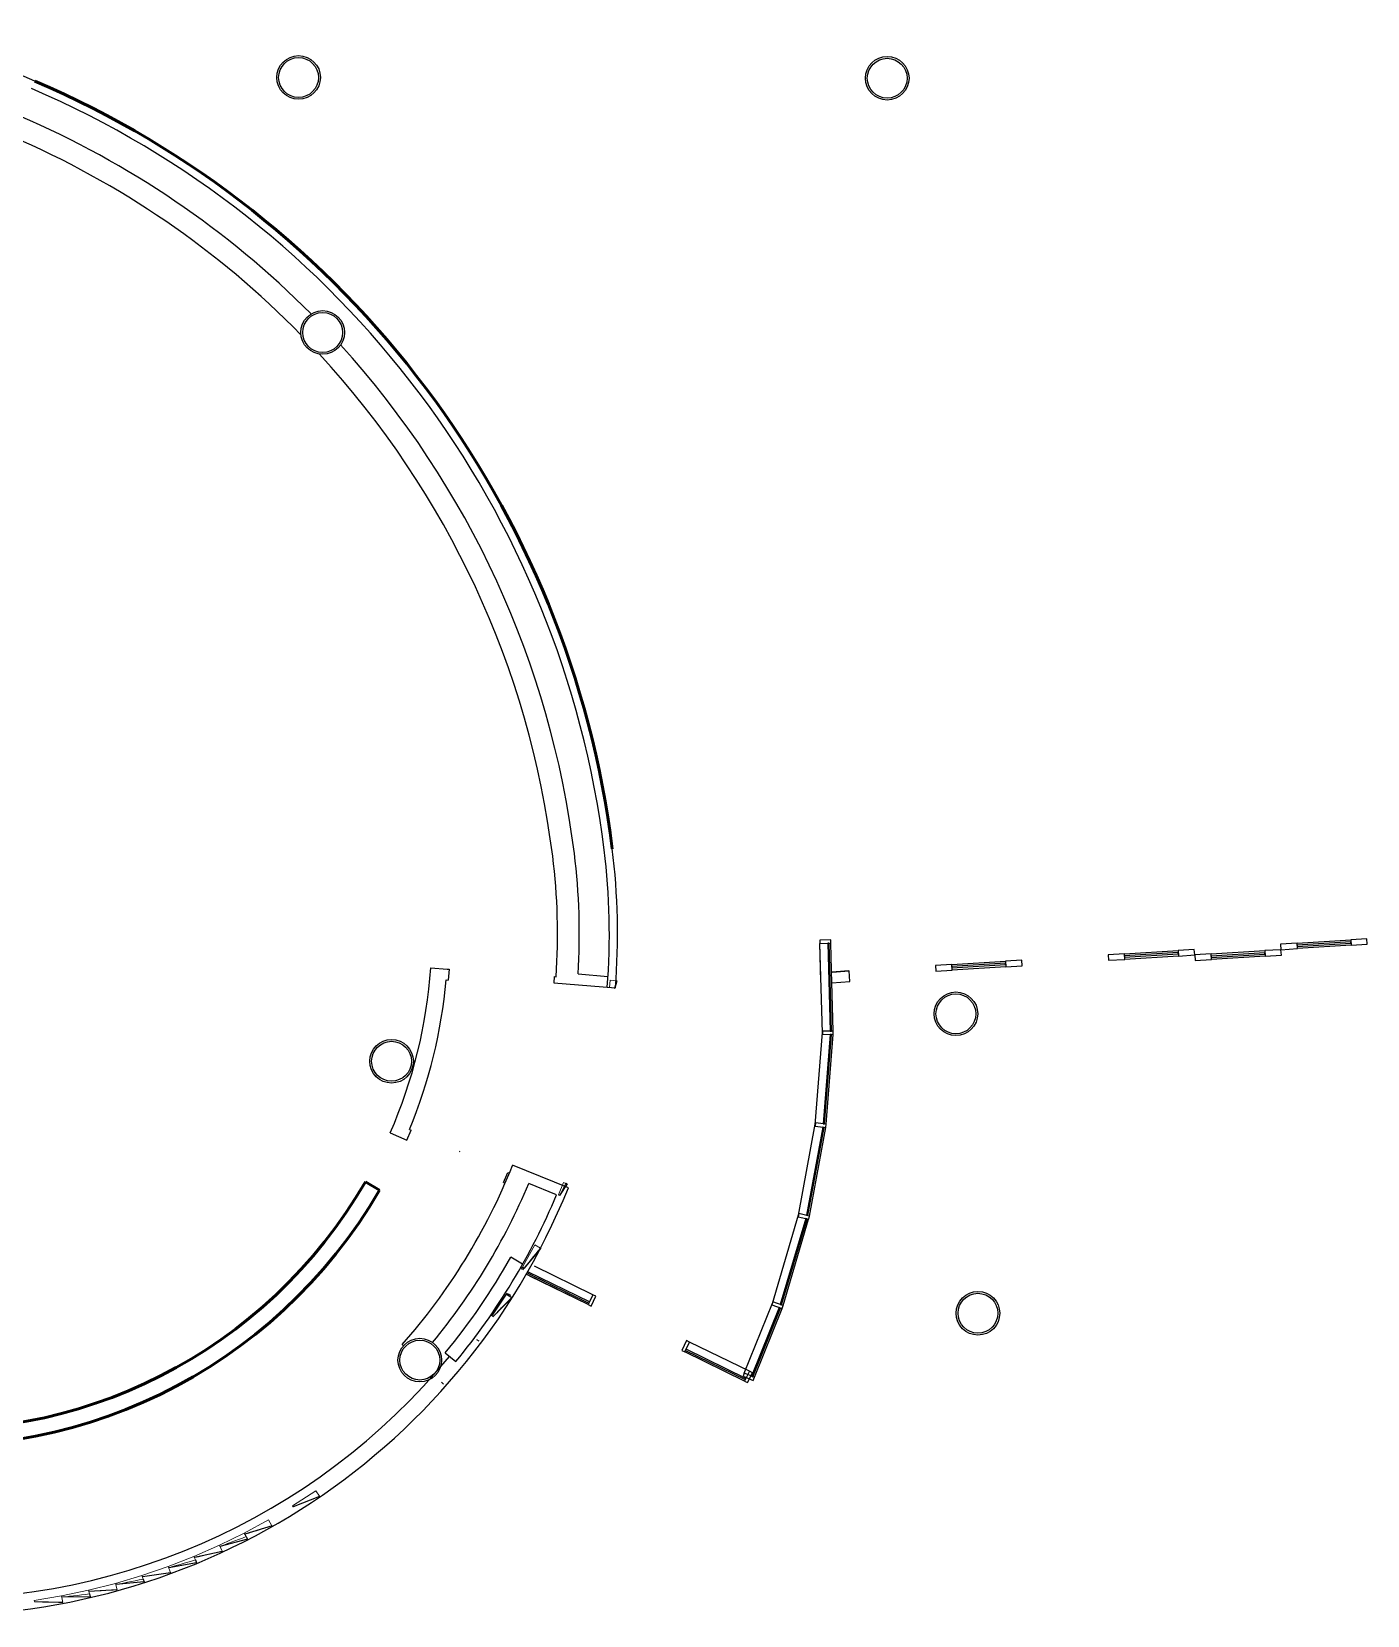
# Model space of a CAD drawing. Header units: millimetres. Extents: x 1316860 to 1485586, y 7456 to 143477.
# Drawn here: x 1361493 to 1385968, y 8420 to 37430 of the extents above; entities that cross this region are included whole.
import ezdxf

# ---------------------------------------------------------------- set-up
doc = ezdxf.new("R2010")
doc.units = ezdxf.units.MM
doc.header["$LTSCALE"] = 1000
doc.layers.get('0').update_dxf_attribs({"linetype": 'CONTINUOUS'})
for name, color, linetype in [('$1$0S-COLS-LINE', 4, 'CONTINUOUS'), ('A-GLAZ', 140, 'CONTINUOUS'), ('A-GLAZ-CWMG', 3, 'CONTINUOUS'), ('A-WALL', 7, 'CONTINUOUS'), ('A—\\M+5C3C5\\M+5B4B0', 135, 'CONTINUOUS'), ('A—\\M+5C7BD\\M+5CCE5', 7, 'CONTINUOUS'), ('E1-RD-1F$0$$1$0S-COLS-LINE', 4, 'CONTINUOUS'), ('E1-RI-1F$0$A-GLAZ', 140, 'CONTINUOUS')]:
    doc.layers.add(name, color=color, linetype=linetype)

msp = doc.modelspace()

# ---------------------------------------------------------------- linework, layer by layer
at = {"layer": '$1$0S-COLS-LINE'}
for centre, radius in [((1366826, 31920, 0), 400), ((1366826, 31920, 0), 365), ((1368088, 18570, 0), 400), ((1368088, 18570, 0), 365), ((1368606, 13095, 0), 400), ((1368606, 13095, 0), 365)]:
    msp.add_circle(centre, radius, dxfattribs=at)
for centre, radius in [((1366384, 36591, 0), 400), ((1366384, 36591, 0), 365), ((1377170, 36578, 0), 400), ((1377170, 36578, 0), 365), ((1366826, 31920, 0), 400), ((1366826, 31920, 0), 365), ((1378429, 19439, 0), 400), ((1378429, 19439, 0), 365), ((1368088, 18570, 0), 400), ((1368088, 18570, 0), 365), ((1378833, 13954, 0), 400), ((1378833, 13954, 0), 365), ((1368606, 13095, 0), 400), ((1368606, 13095, 0), 365)]:
    msp.add_circle(centre, radius)
at = {"layer": 'A-GLAZ', "lineweight": 13}
for p, q in [((1372092, 20054, 0), (1372080, 19920, 0)), ((1372214, 20045, 0), (1372092, 20054, 0)), ((1372080, 19920, 0), (1372175, 19911, 0)), ((1371236, 16349, 0), (1371145, 16123, 0)), ((1371279, 16332, 0), (1371236, 16349, 0)), ((1371145, 16123, 0), (1371168, 16113, 0)), ((1370712, 15205, 0), (1370487, 14797, 0)), ((1370819, 15148, 0), (1370712, 15205, 0)), ((1370487, 14797, 0), (1370516, 14781, 0)), ((1370634, 14662, 0), (1371705, 14139, 0)), ((1371716, 14162, 0), (1370645, 14685, 0)), ((1371705, 14139, 0), (1371716, 14162, 0)), ((1366698, 10703, 0), (1366273, 10426, 0)), ((1366767, 10602, 0), (1366698, 10703, 0)), ((1365836, 10167, 0), (1365389, 9926, 0)), ((1365896, 10061, 0), (1365836, 10167, 0)), ((1366273, 10426, 0), (1366286, 10405, 0)), ((1365389, 9926, 0), (1364933, 9704, 0)), ((1365389, 9926, 0), (1365401, 9904, 0)), ((1365422, 9862, 0), (1365389, 9926, 0)), ((1364933, 9704, 0), (1364468, 9500, 0)), ((1364933, 9704, 0), (1364944, 9681, 0)), ((1364984, 9593, 0), (1364933, 9704, 0)), ((1363995, 9316, 0), (1363515, 9151, 0)), ((1364468, 9500, 0), (1363995, 9316, 0)), ((1363995, 9316, 0), (1364004, 9292, 0)), ((1364037, 9202, 0), (1363995, 9316, 0)), ((1364468, 9500, 0), (1364478, 9477, 0)), ((1364495, 9434, 0), (1364468, 9500, 0)), ((1363028, 9006, 0), (1362536, 8881, 0)), ((1363515, 9151, 0), (1363028, 9006, 0)), ((1363028, 9006, 0), (1363035, 8982, 0)), ((1363061, 8889, 0), (1363028, 9006, 0)), ((1363515, 9151, 0), (1363522, 9127, 0)), ((1363537, 9083, 0), (1363515, 9151, 0)), ((1362040, 8776, 0), (1361539, 8692, 0)), ((1362536, 8881, 0), (1362040, 8776, 0)), ((1362040, 8776, 0), (1362044, 8751, 0)), ((1362062, 8657, 0), (1362040, 8776, 0)), ((1362536, 8881, 0), (1362542, 8856, 0)), ((1362553, 8811, 0), (1362536, 8881, 0)), ((1361539, 8692, 0), (1361543, 8667, 0))]:
    msp.add_line(p, q, dxfattribs=at)
at = {"layer": 'A-GLAZ', "color": 8}
for p, q in [((1372217, 20044, 0), (1372178, 19911, 0)), ((1372214, 20045, 0), (1372217, 20044, 0)), ((1371303, 16322, 0), (1371168, 16113, 0)), ((1370822, 15147, 0), (1370517, 14781, 0)), ((1370819, 15148, 0), (1370822, 15147, 0)), ((1370467, 14760, 0), (1370487, 14797, 0)), ((1369924, 13902, 0), (1370192, 14306, 0)), ((1370292, 14240, 0), (1369945, 13888, 0)), ((1370192, 14306, 0), (1370204, 14326, 0)), ((1370192, 14306, 0), (1370292, 14240, 0)), ((1370212, 14293, 0), (1370192, 14306, 0)), ((1370226, 14312, 0), (1370268, 14285, 0)), ((1369647, 13476, 0), (1369687, 13446, 0)), ((1369002, 12689, 0), (1369039, 12656, 0)), ((1366769, 10599, 0), (1366286, 10405, 0)), ((1366767, 10602, 0), (1366769, 10599, 0)), ((1365898, 10058, 0), (1365401, 9904, 0)), ((1365896, 10061, 0), (1365898, 10058, 0)), ((1364986, 9590, 0), (1364478, 9477, 0)), ((1365446, 9815, 0), (1364944, 9681, 0)), ((1364984, 9593, 0), (1364986, 9590, 0)), ((1365422, 9862, 0), (1365446, 9815, 0)), ((1364516, 9384, 0), (1364004, 9292, 0)), ((1364495, 9434, 0), (1364516, 9384, 0)), ((1363553, 9032, 0), (1363035, 8982, 0)), ((1364038, 9198, 0), (1363522, 9127, 0)), ((1363537, 9083, 0), (1363553, 9032, 0)), ((1364037, 9202, 0), (1364038, 9198, 0)), ((1362565, 8759, 0), (1362044, 8751, 0)), ((1363062, 8885, 0), (1362542, 8856, 0)), ((1362553, 8811, 0), (1362565, 8759, 0)), ((1363061, 8889, 0), (1363062, 8885, 0)), ((1362063, 8653, 0), (1361543, 8667, 0)), ((1362062, 8657, 0), (1362063, 8653, 0))]:
    msp.add_line(p, q, dxfattribs=at)
at = {"layer": 'A-GLAZ', "lineweight": 13, "elevation": 0, "flags": 128}
for points in [[(1372175, 19911), (1372194, 19978), (1372214, 20045)], [(1371168, 16113), (1371196, 16168), (1371224, 16222), (1371252, 16277), (1371279, 16332)], [(1370516, 14781), (1370560, 14834), (1370603, 14886), (1370646, 14939), (1370689, 14991), (1370733, 15044), (1370776, 15096), (1370819, 15148)], [(1366286, 10405), (1366355, 10433), (1366423, 10461), (1366492, 10489), (1366561, 10518), (1366629, 10546), (1366698, 10574), (1366767, 10602)], [(1365401, 9904), (1365472, 9926), (1365542, 9949), (1365613, 9971), (1365684, 9994), (1365755, 10016), (1365825, 10039), (1365896, 10061)], [(1364478, 9477), (1364550, 9494), (1364622, 9510), (1364695, 9527), (1364767, 9543), (1364839, 9560), (1364912, 9577), (1364984, 9593)], [(1364944, 9681), (1365012, 9707), (1365080, 9733), (1365149, 9759), (1365217, 9785), (1365285, 9811), (1365354, 9836), (1365422, 9862)], [(1364004, 9292), (1364074, 9312), (1364144, 9333), (1364214, 9353), (1364285, 9373), (1364355, 9393), (1364425, 9414), (1364495, 9434)], [(1363035, 8982), (1363107, 8996), (1363178, 9011), (1363250, 9025), (1363322, 9039), (1363393, 9054), (1363465, 9068), (1363537, 9083)], [(1363522, 9127), (1363596, 9138), (1363669, 9148), (1363743, 9159), (1363816, 9170), (1363890, 9180), (1363963, 9191), (1364037, 9202)], [(1362044, 8751), (1362117, 8760), (1362189, 8769), (1362262, 8777), (1362335, 8786), (1362407, 8794), (1362480, 8803), (1362553, 8811)], [(1362542, 8856), (1362616, 8861), (1362690, 8866), (1362764, 8870), (1362838, 8875), (1362912, 8879), (1362987, 8884), (1363061, 8889)], [(1361543, 8667), (1361617, 8666), (1361691, 8664), (1361765, 8663), (1361840, 8661), (1361914, 8660), (1361988, 8658), (1362062, 8657)]]:
    msp.add_lwpolyline(points, dxfattribs=at)
at = {"layer": 'A-GLAZ', "color": 8, "elevation": 0, "flags": 128}
for points in [[(1372175, 19911), (1372176, 19911), (1372178, 19911)], [(1371303, 16322), (1371298, 16324), (1371294, 16326), (1371289, 16328), (1371284, 16330), (1371279, 16332)], [(1370510, 14785), (1370499, 14766), (1370489, 14748)], [(1370516, 14781), (1370517, 14781), (1370517, 14781)], [(1370226, 14312), (1370219, 14302), (1370212, 14293)]]:
    msp.add_lwpolyline(points, dxfattribs=at)
at = {"layer": 'A-GLAZ', "color": 8}
msp.add_open_spline([(1370292, 14240, 0), (1370242, 14190, 0), (1370159, 14106, 0), (1370044, 13989, 0), (1369978, 13922, 0), (1369945, 13888, 0)], degree=3, knots=[-1, -1, -1, -1, -0.571429, -0.285714, 0, 0, 0, 0], dxfattribs=at)
at = {"layer": 'A-GLAZ-CWMG', "color": 8}
for p, q in [((1371779, 14291, 0), (1370709, 14815, 0)), ((1371692, 14112, 0), (1370621, 14635, 0))]:
    msp.add_line(p, q, dxfattribs=at)
at = {"layer": 'A-WALL'}
for p, q in [((1369107, 20259, 0), (1369141, 20256, 0)), ((1368063, 17259, 0), (1368370, 17124, 0)), ((1369329, 16922, 0), (1369339, 16917, 0))]:
    msp.add_line(p, q, dxfattribs=at)
at = {"layer": 'A-WALL', "lineweight": 53}
msp.add_line((1367609, 16361, 0), (1367868, 16211, 0), dxfattribs=at)
for centre, radius, start, end in [((1354578, 20267, 0), 17691, 7.1284, 66.7827), ((1359737, 20912, 0), 9092, 263.9012, 329.9653), ((1359737, 20912, 0), 9392, 261.9312, 329.9653)]:
    msp.add_arc(centre, radius, start, end, dxfattribs=at)
at = {"layer": 'A-WALL'}
msp.add_arc((1359737, 20912, 0), 12492, 355.416, 7.1281, dxfattribs=at)
at = {"layer": 'A—\\M+5C3C5\\M+5B4B0'}
for p, q in [((1376137, 20794), (1375937, 20788)), ((1375937, 20788), (1375938, 20728)), ((1375938, 20728), (1376138, 20734)), ((1375983, 19091), (1375938, 20728)), ((1375957, 20031), (1375938, 20728)), ((1376108, 20733), (1376082, 20732)), ((1376082, 20732), (1376126, 19122)), ((1376151, 19122), (1376108, 20733)), ((1376138, 20734), (1376137, 20794)), ((1376158, 20001), (1376138, 20734)), ((1381516, 20537), (1382499, 20598)), ((1382798, 20616), (1382499, 20598)), ((1382499, 20598), (1382505, 20498)), ((1382805, 20517), (1382798, 20616)), ((1384386, 20614), (1384087, 20596)), ((1384680, 20733), (1384380, 20714)), ((1384380, 20714), (1384386, 20614)), ((1384386, 20614), (1384686, 20633)), ((1384393, 20515), (1384386, 20614)), ((1384680, 20733), (1385663, 20794)), ((1384686, 20633), (1384680, 20733)), ((1385665, 20756), (1384682, 20695)), ((1384682, 20695), (1384684, 20670)), ((1384684, 20670), (1385666, 20731)), ((1385669, 20694), (1384686, 20633)), ((1385962, 20812), (1385663, 20794)), ((1385663, 20794), (1385669, 20694)), ((1385666, 20731), (1385665, 20756)), ((1385669, 20694), (1385968, 20712)), ((1385968, 20712), (1385962, 20812)), ((1378353, 20341), (1378053, 20323)), ((1378053, 20323), (1378059, 20223)), ((1378353, 20341), (1379335, 20402)), ((1378359, 20241), (1378353, 20341)), ((1379338, 20365), (1378355, 20304)), ((1378356, 20279), (1379339, 20340)), ((1379635, 20421), (1379335, 20402)), ((1379335, 20402), (1379342, 20302)), ((1379339, 20340), (1379338, 20365)), ((1379342, 20302), (1379641, 20321)), ((1379641, 20321), (1379635, 20421)), ((1381516, 20537), (1381217, 20518)), ((1381217, 20518), (1381223, 20419)), ((1381223, 20419), (1381522, 20437)), ((1381522, 20437), (1381516, 20537)), ((1382501, 20560), (1381518, 20500)), ((1381518, 20500), (1381520, 20475)), ((1381520, 20475), (1382503, 20535)), ((1382505, 20498), (1381522, 20437)), ((1382503, 20535), (1382501, 20560)), ((1382505, 20498), (1382805, 20517)), ((1383104, 20535), (1382805, 20517)), ((1382805, 20517), (1382811, 20417)), ((1382811, 20417), (1383110, 20435)), ((1383104, 20535), (1384087, 20596)), ((1383110, 20435), (1383104, 20535)), ((1384089, 20558), (1383106, 20498)), ((1383106, 20498), (1383108, 20473)), ((1383108, 20473), (1384091, 20534)), ((1384093, 20496), (1383110, 20435)), ((1384087, 20596), (1384093, 20496)), ((1384091, 20534), (1384089, 20558)), ((1384093, 20496), (1384393, 20515)), ((1376469, 20225), (1376153, 20201)), ((1376484, 20025), (1376158, 20001)), ((1376182, 19119), (1376158, 20018)), ((1376472, 20218), (1376164, 20195)), ((1378059, 20223), (1378359, 20241)), ((1378355, 20304), (1378356, 20279)), ((1379342, 20302), (1378359, 20241)), ((1375851, 17408), (1375983, 19098)), ((1376124, 19060), (1375997, 17424)), ((1376022, 17422), (1376150, 19058)), ((1376052, 17416), (1376180, 19059)), ((1376150, 19058), (1376124, 19060)), ((1376126, 19122), (1376151, 19122)), ((1375545, 15749), (1375852, 17415)), ((1375997, 17424), (1376022, 17422)), ((1375989, 17363), (1375691, 15749)), ((1375716, 15744), (1376014, 17358)), ((1375745, 15735), (1376045, 17356)), ((1376014, 17358), (1375989, 17363)), ((1375066, 14130), (1375546, 15755)), ((1375677, 15689), (1375212, 14115)), ((1375236, 14108), (1375701, 15681)), ((1375264, 14095), (1375731, 15677)), ((1375701, 15681), (1375677, 15689)), ((1375691, 15749), (1375716, 15744)), ((1371692, 14112), (1370556, 14667)), ((1370571, 14693), (1371705, 14139)), ((1371716, 14162), (1370584, 14715)), ((1371705, 14139), (1371716, 14162)), ((1374550, 12855), (1375068, 14136)), ((1375191, 14057), (1374684, 12801)), ((1374707, 12791), (1375215, 14047)), ((1374736, 12780), (1375245, 14039)), ((1375215, 14047), (1375191, 14057)), ((1374645, 12891), (1373549, 13426)), ((1374557, 12711), (1373461, 13247)), ((1373486, 13297), (1373475, 13274)), ((1373475, 13274), (1374570, 12739)), ((1374582, 12761), (1373486, 13297)), ((1374684, 12801), (1374707, 12791)), ((1374570, 12739), (1374582, 12761))]:
    msp.add_line(p, q, dxfattribs=at)
at = {"layer": 'A—\\M+5C3C5\\M+5B4B0', "extrusion": (0, 0, -1)}
for p, q in [((1375983, 19124), (1375982, 19064)), ((1375982, 19064), (1376182, 19059)), ((1376183, 19119), (1375983, 19124)), ((1376182, 19059), (1376183, 19119)), ((1376054, 17416), (1375855, 17441)), ((1376046, 17356), (1376054, 17416)), ((1375848, 17382), (1376046, 17356)), ((1375552, 15781), (1375538, 15723)), ((1375538, 15723), (1375733, 15676)), ((1375747, 15735), (1375552, 15781)), ((1375733, 15676), (1375747, 15735)), ((1371779, 14291), (1371692, 14112)), ((1371745, 14085), (1371833, 14265)), ((1371833, 14265), (1371779, 14291)), ((1371692, 14112), (1371745, 14085)), ((1375077, 14161), (1375057, 14105)), ((1375057, 14105), (1375246, 14038)), ((1375266, 14095), (1375077, 14161)), ((1375246, 14038), (1375266, 14095)), ((1373495, 13453), (1373408, 13273)), ((1373461, 13247), (1373549, 13426)), ((1373549, 13426), (1373495, 13453)), ((1373408, 13273), (1373461, 13247)), ((1374550, 12855), (1374528, 12799)), ((1374528, 12799), (1374713, 12724)), ((1374736, 12780), (1374550, 12855)), ((1374645, 12891), (1374557, 12711)), ((1374611, 12685), (1374699, 12864)), ((1374699, 12864), (1374645, 12891)), ((1374713, 12724), (1374736, 12780)), ((1374557, 12711), (1374611, 12685))]:
    msp.add_line(p, q, dxfattribs=at)
at = {"layer": 'A—\\M+5C3C5\\M+5B4B0', "color": 252, "extrusion": (0, 0, -1)}
msp.add_line((1375855, 17441), (1375848, 17382), dxfattribs=at)
at = {"layer": 'A—\\M+5C3C5\\M+5B4B0'}
msp.add_lwpolyline([(1376484, 20028), (1376471, 20225)], dxfattribs=at)
at = {"layer": 'A—\\M+5C7BD\\M+5CCE5'}
for p, q in [((1368807, 20279, 0), (1369107, 20259, 0)), ((1369091, 20059, 0), (1369127, 20057, 0)), ((1369141, 20256, 0), (1369127, 20057, 0)), ((1371067, 20122, 0), (1371059, 20005, 0)), ((1371067, 20122, 0), (1371102, 20119, 0)), ((1371506, 20169, 0), (1372054, 20125, 0)), ((1371059, 20005, 0), (1372189, 19914, 0)), ((1368370, 17124, 0), (1368450, 17307, 0)), ((1368416, 17322, 0), (1368450, 17307, 0)), ((1371328, 16253, 0), (1370307, 16664, 0)), ((1370137, 16349, 0), (1370218, 16532, 0)), ((1370137, 16349, 0), (1370169, 16335, 0)), ((1370218, 16532, 0), (1370250, 16518, 0)), ((1371113, 16124, 0), (1370602, 16329, 0)), ((1370489, 14853, 0), (1370275, 14982, 0)), ((1368306, 13359, 0), (1368283, 13379, 0)), ((1369073, 13227, 0), (1369266, 13068, 0))]:
    msp.add_line(p, q, dxfattribs=at)
for centre, radius, start, end in [((1356628, 25045, 0), 12492, 66.783, 82.5038), ((1354578, 20267, 0), 17541, 7.1286, 66.7825), ((1354578, 20267, 0), 16991, 44.8972, 66.7827), ((1354578, 20267, 0), 16591, 44.4233, 66.7827), ((1354578, 20267, 0), 16991, 7.1284, 42.2555), ((1354578, 20267, 0), 16591, 7.1284, 42.7295), ((1359737, 20912, 0), 11792, 356.3878, 7.1281), ((1359737, 20912, 0), 12342, 355.416, 7.1281), ((1359737, 20912, 0), 11392, 356.0091, 7.1281), ((1359737, 20912, 0), 9092, 336.3079, 356.0091), ((1359737, 20912, 0), 9392, 337.5281, 354.789), ((1359737, 20912, 0), 11392, 318.6046, 338.1022), ((1359737, 20912, 0), 12492, 266.6091, 338.1022), ((1359737, 20912, 0), 11792, 320.5403, 337.1304), ((1359737, 20912, 0), 12342, 320.5403, 337.1737), ((1359737, 20912, 0), 12092, 320.5403, 330.6307), ((1359737, 20912, 0), 12192, 266.6174, 320.5403)]:
    msp.add_arc(centre, radius, start, end, dxfattribs=at)
at = {"layer": 'E1-RD-1F$0$$1$0S-COLS-LINE'}
for radius in [400, 400, 365, 365]:
    msp.add_circle((1366384, 36591), radius, dxfattribs=at)
at = {"layer": 'E1-RI-1F$0$A-GLAZ'}
msp.add_line((1375212, 14115), (1375236, 14108), dxfattribs=at)

doc.saveas('drawing.dxf')
